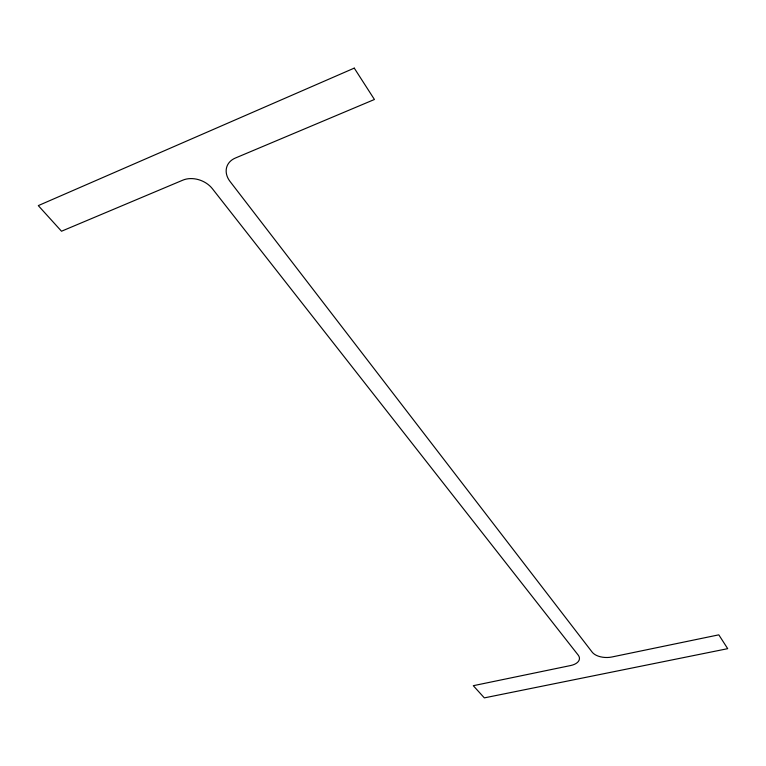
<?xml version="1.0" encoding="UTF-8"?>
<svg xmlns="http://www.w3.org/2000/svg" width="766" height="766" viewBox="0 0 766 766"><rect width="100%" height="100%" fill="white"/><g stroke="black" fill="none" stroke-linecap="round" stroke-linejoin="round"><path stroke-width="1.15" d="M354.256 68.117L38.3 205.614L61.51 231.227L182.863 180.144A21.63 16.096 21.7 0 1 212.374 188.695L578.215 655.122A14.851 8.091 2.8 0 1 570.641 665.53L473.292 685.694L484.332 697.883L727.7 648.668L718.805 634.842L611.881 656.989A15.1 8.292 1.7 0 1 592.204 652.182L230.001 181.408A21.898 16.852 20.5 0 1 235.334 158.055L374.43 99.484L354.256 68.117"/></g></svg>
